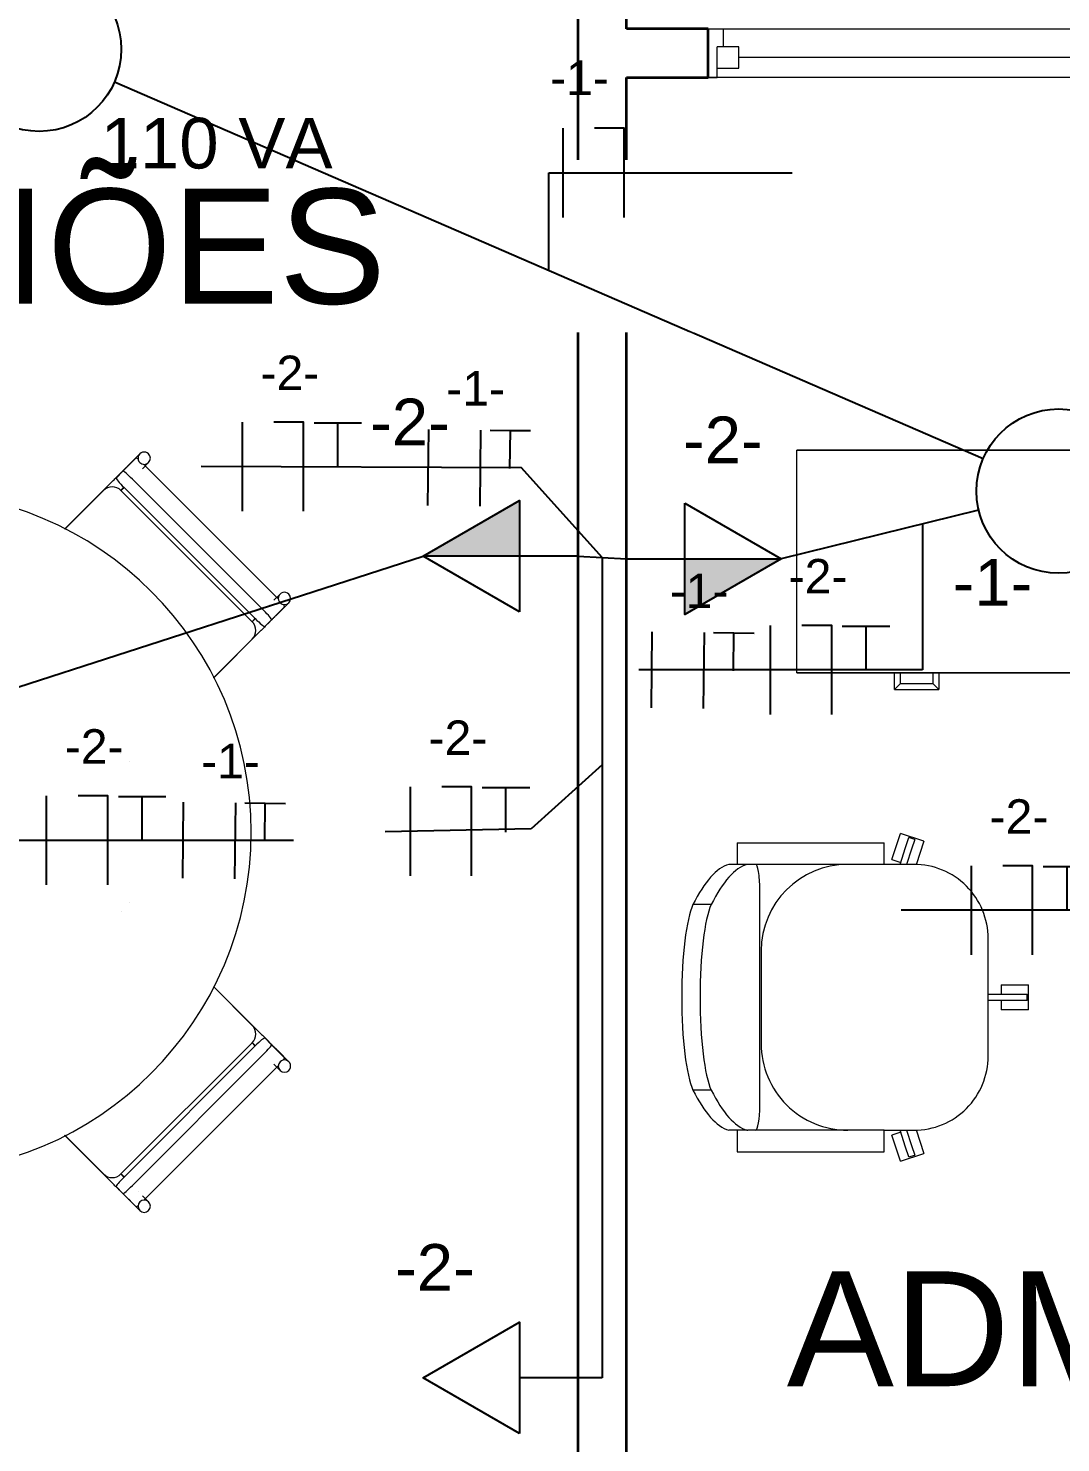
# Model space of a CAD drawing. Header units: metres. Extents: x -182 to 99, y 70 to 117.
# Drawn here: x -88.001 to -85.881, y 84.18 to 87.087 of the extents above; entities that cross this region are included whole.
import ezdxf

# ---------------------------------------------------------------- set-up
doc = ezdxf.new("R2010")
doc.units = ezdxf.units.M
doc.header["$LTSCALE"] = 0.01
for name, color, linetype, lineweight in [('A-ANNO-TEXT', 2, 'Continuous', 9), ('A-GLAZ', 6, 'Continuous', 9), ('A-GLAZ-FRAM', 6, 'Continuous', 13), ('A-GLAZ-GLAS', 6, 'Continuous', 13), ('A-WALL', 2, 'Continuous', 9), ('G-IMPT', 1, 'Continuous', 9), ('I-FURN', 6, 'Continuous', 9), ('I-FURN-PNLS', 2, 'Continuous', 9)]:
    doc.layers.add(name, color=color, linetype=linetype, lineweight=lineweight)
for name, color, linetype in [('FIAÇÃO', 10, 'Continuous'), ('Força', 7, 'Continuous'), ('Iluminação', 7, 'Continuous')]:
    doc.layers.add(name, color=color, linetype=linetype)
doc.styles.add('Arial', font='arial.ttf', dxfattribs={"height": 0.295059880239521})
doc.styles.add('Arial_1', font='arial.ttf', dxfattribs={"height": 0.3688248502994011})

# ---------------------------------------------------------------- blocks, each defined once
blk = doc.blocks.new('Table de réunion - 02 - 8 personnes-136515-Planta Baja')
at = {"layer": 'I-FURN-PNLS'}
for p, q in [((1.323480427631215, 0.7688091357475663), (1.29664217702527, 0.7419708851416246)), ((1.3082120225176, 0.7538445746160085), (1.312208612476035, 0.757841164574451)), ((1.331335837089155, 0.7774186967277542), (1.309985163726722, 0.7560680233653213)), ((1.336644677188242, 0.7468065123425656), (1.349296349331294, 0.7594581844856173)), ((1.296642177025278, 0.7419708851416349), (1.28255392096395, 0.7278826290803071)), ((1.343006301657953, 0.7524139852900338), (1.612413985290028, 0.4830063016579588)), ((1.274064139242446, 0.7201469988810474), (1.176604005128928, 0.6226868647675277)), ((1.256757614923772, 0.7020863230401289), (1.177109080863085, 0.6224377889794427)), ((1.562086323040122, 0.4326786394080536), (1.292678639408048, 0.7020863230401285)), ((1.298949071421497, 0.7083567550535768), (1.568356755053571, 0.4389490714215019)), ((1.585575734684083, 0.4561680510520138), (1.316168051052009, 0.7255757346840886)), ((1.619278120341943, 0.4894764134749701), (1.606626448198892, 0.4768247413319142)), ((1.615887959221647, 0.450165227870396), (1.637238632584082, 0.4715159012328288)), ((1.587882629080301, 0.4225539209639556), (1.601970885141629, 0.4366421770252834)), ((1.601970885141621, 0.4366421770252695), (1.628809135747566, 0.4634804276312156)), ((1.617464739732515, 0.4520870548583356), (1.6139661322337, 0.4485884473595296)), ((1.48256792416429, 0.3168451928130369), (1.579966934737371, 0.4142442033861176)), ((1.482437788979436, 0.3171090808630907), (1.562086323040122, 0.396757614923777)), ((1.562086323040121, -0.3967576149237688), (1.482437788979439, -0.3171090808630865)), ((1.580146998881041, -0.4140641392424651), (1.482686864767513, -0.3166040051289367)), ((1.292678639408045, -0.7020863230401194), (1.56208632304012, -0.4326786394080455)), ((1.601970885141627, -0.4366421770252755), (1.587882629080299, -0.4225539209639476)), ((1.568356755053569, -0.4389490714214939), (1.298949071421493, -0.7083567550535677)), ((1.316168051052005, -0.7255757346840797), (1.58557573468408, -0.4561680510520058)), ((1.628809135747564, -0.4634804276312329), (1.601970885141619, -0.4366421770252912)), ((1.613844574616, -0.4482120225175973), (1.617841164574455, -0.4522086124760517)), ((1.637418696727751, -0.4713358370891762), (1.616068023365317, -0.4499851637267391)), ((1.612413985290025, -0.4830063016579509), (1.34300630165795, -0.7524139852900249)), ((1.606806512342561, -0.4766446771882615), (1.619458184485613, -0.4892963493313132)), ((1.176845192813029, -0.6225679241643056), (1.274244203386113, -0.7199669347373862)), ((1.177109080863087, -0.6224377889794367), (1.256757614923768, -0.702086323040119)), ((1.282553920963947, -0.7278826290802979), (1.296642177025275, -0.7419708851416259)), ((1.296642177025267, -0.7419708851416421), (1.323480427631211, -0.7688091357475836)), ((1.312087054858327, -0.757464739732512), (1.30858844735953, -0.7539661322337112)), ((1.349476413474963, -0.7592781203419604), (1.336824741331911, -0.7466264481989131)), ((1.31016522787039, -0.7558879592216645), (1.331515901232824, -0.7772386325841018))]:
    blk.add_line(p, q, dxfattribs=at)
at = {"layer": 'I-FURN-PNLS', "flags": 128}
for points in [[(1.274064139242446, 0.7201469988810474), (1.275500597094873, 0.7215834567334762), (1.276934756921166, 0.7230176165597659), (1.278364324371537, 0.7244471840101375), (1.279787012443026, 0.7258698720816282), (1.28120054513821, 0.7272834047768083), (1.282602661106311, 0.7286855207449145), (1.283991117260885, 0.7300739768994876), (1.285363692368271, 0.7314465520068727), (1.286718190601099, 0.7328010502396997), (1.28805244505114, 0.7341353046897391), (1.289364321195901, 0.7354471808345016), (1.2906517203134, 0.7367345799519996), (1.291912582839681, 0.7379954424782798), (1.293144891663672, 0.7392277513022723), (1.294346675354131, 0.7404295349927299), (1.295516011313521, 0.7415988709521226), (1.296651028853755, 0.7427338884923559), (1.297749912188889, 0.7438327718274879), (1.298810903340005, 0.7448937629786055), (1.299832304947592, 0.7459151645861919), (1.300812482986966, 0.7468953426255664), (1.301749869382359, 0.7478327290209609), (1.302642964515502, 0.7487258241541034), (1.303490339624698, 0.7495731992632954), (1.304290639090538, 0.7503734987291386), (1.305042582604597, 0.7511254422431959), (1.305744967217658, 0.7518278268562567), (1.306396669264175, 0.7524795289027734), (1.306996646159896, 0.7530795057984949), (1.307543938069777, 0.7536267977083763), (1.30803766944351, 0.7541205290821102), (1.30847705041622, 0.7545599100548204), (1.308861378072082, 0.7549442377106845), (1.309190037568831, 0.7552728972074317), (1.309462503121384, 0.7555453627599844), (1.30967833884298, 0.7557611984815813), (1.309837199442504, 0.7559200590811055), (1.309938830776888, 0.7560216904154893), (1.309983070257675, 0.7560659298962743), (1.309985163726723, 0.7560680233653213)], [(1.298130045386225, 0.7082918805405495), (1.296709604719496, 0.7068714398738192), (1.295281669126995, 0.7054435042813196), (1.293848523001059, 0.7040103581553856), (1.292412459069769, 0.7025742942240947)], [(1.29267863940804, 0.7020863230401155), (1.293777532538523, 0.703142116688277), (1.294917767156739, 0.7041531218094982), (1.296097519130536, 0.7051177210112578), (1.297314901108423, 0.7060343711406069), (1.298567965538928, 0.7069016057528775)], [(1.597881114029675, 0.4680794071626965), (1.597925353510463, 0.4681236466434858), (1.597927446979509, 0.4681257401125329)], [(1.567127028852102, 0.4389120344568661), (1.566273373012341, 0.4376496802882752), (1.565369919303491, 0.4364224729970308), (1.564418113058757, 0.4352323758530096), (1.563419476965093, 0.4340812927577725), (1.562375608627217, 0.4329710651987144), (1.562086323040112, 0.432678639408043)], [(1.562086323040114, 0.4322846161731383), (1.56344288034766, 0.4336411734806834), (1.564877040173954, 0.4350753333069774), (1.566306607624325, 0.4365049007573448), (1.567729295695814, 0.4379275888288353)], [(1.615887959221648, 0.450165227870396), (1.615859226233431, 0.4501364948821768), (1.615773073235436, 0.4500503418841805), (1.615629638054079, 0.4499069067028258), (1.615429150155053, 0.4497064188037994), (1.615171930276227, 0.4494491989249729), (1.614858389914539, 0.4491356585632883), (1.61448903066768, 0.4487662993164263), (1.614064443431653, 0.4483417120803987), (1.613585307455463, 0.4478625761042083), (1.613052389254461, 0.4473296579032056), (1.612466541384085, 0.4467438100328323), (1.611828701075955, 0.4461059697247028), (1.611139888738497, 0.4454171573872447), (1.610401206324513, 0.444678474973259), (1.609613835568286, 0.4438911042170342), (1.608779036095067, 0.4430563047438166), (1.607898143405928, 0.4421754120546761), (1.60697256674126, 0.4412498353900058), (1.606003786826281, 0.4402810554750268), (1.604993353502191, 0.4392706221509385), (1.603942883246762, 0.4382201518955083), (1.602854056588313, 0.4371313252370632), (1.60172861541723, 0.4360058840659779), (1.600568360199303, 0.4348456288480461), (1.599375147095371, 0.4336524157441146), (1.598150884991867, 0.4324281536406147), (1.59689753244699, 0.4311748010957339), (1.595617094557447, 0.4298943632061921), (1.594311619750713, 0.4285888883994597), (1.592983196507995, 0.4272604651567418), (1.591633950023098, 0.4259112186718482), (1.590266038802575, 0.4245433074513238), (1.588881651212572, 0.4231589198613199), (1.587483001977914, 0.4217602706266586), (1.586072328639013, 0.4203495972877568), (1.584651887972284, 0.4189291566210308), (1.583223952379784, 0.4175012210285311), (1.581790806253847, 0.4160680749025928), (1.580354742322555, 0.4146320109713019), (1.579966934737371, 0.4142442033861176)], [(1.292645071812992, 0.1628433649460186), (1.292600832332204, 0.1627991254652292), (1.292598738863157, 0.1627970319961821)], [(1.31060558405513, 0.1448828527038772), (1.310561344574341, 0.1448386132230879), (1.310559251105295, 0.1448365197540451)], [(1.3107856481988, -0.1447027885602203), (1.310741408718012, -0.1446585490794353), (1.310739315248966, -0.1446564556103839)], [(1.292825135956661, -0.1626633008023573), (1.292780896475874, -0.1626190613215723), (1.292778803006828, -0.1626169678525252)], [(1.562086323040111, -0.4326786394080603), (1.56314211668827, -0.4337775325385441), (1.564153121809492, -0.4349177671567576), (1.565117721011253, -0.4360975191305556), (1.5660343711406, -0.4373149011084422), (1.566901605752869, -0.4385679655389461)], [(1.568291880540544, -0.4381300453862456), (1.566871439873815, -0.4367096047195152), (1.565443504281314, -0.4352816691270156), (1.564010358155378, -0.4338485230010773), (1.562574294224087, -0.4324124590697864)], [(1.580146998881041, -0.4140641392424651), (1.58158345673347, -0.4155005970948894), (1.58301761655976, -0.4169347569211836), (1.584447184010133, -0.4183643243715596), (1.585869872081621, -0.4197870124430458), (1.587283404776805, -0.4212005451382303), (1.588685520744907, -0.4226026611063322), (1.590073976899481, -0.4239911172609054), (1.591446552006867, -0.4253636923682948), (1.592801050239695, -0.4267181906011217), (1.594135304689736, -0.428052445051161), (1.595447180834496, -0.4293643211959193), (1.596734579951995, -0.4306517203134172), (1.597995442478277, -0.4319125828397018), (1.599227751302267, -0.4331448916636899), (1.600429534992725, -0.434346675354152), (1.601598870952117, -0.4355160113135402), (1.60273388849235, -0.4366510288537736), (1.603832771827485, -0.4377499121889099), (1.6048937629786, -0.4388109033400277), (1.605915164586187, -0.4398323049476096), (1.606895342625562, -0.4408124829869841), (1.607832729020953, -0.4417498693823787), (1.608725824154097, -0.4426429645155209), (1.609573199263293, -0.4434903396247174), (1.610373498729133, -0.4442906390905562), (1.611125442243191, -0.4450425826046179), (1.611827826856253, -0.4457449672176787), (1.61247952890277, -0.4463966692641954), (1.613079505798492, -0.4469966461599169), (1.613626797708372, -0.4475439380697983), (1.614120529082104, -0.4480376694435279), (1.614559910054815, -0.4484770504162381), (1.614944237710677, -0.4488613780720978), (1.615272897207427, -0.4491900375688493), (1.615545362759979, -0.4494625031214064), (1.615761198481575, -0.449678338842999), (1.615920059081099, -0.4498371994425233), (1.616021690415483, -0.4499388307769071), (1.61606592989627, -0.4499830702576963), (1.616068023365317, -0.4499851637267391)], [(1.310165227870389, -0.7558879592216645), (1.310136494882174, -0.7558592262334497), (1.310050341884178, -0.7557730732354533), (1.309906906702821, -0.7556296380540987), (1.309706418803795, -0.7554291501550723), (1.30944919892497, -0.7551719302762459), (1.309135658563281, -0.7548583899145567), (1.308766299316421, -0.7544890306676992), (1.308341712080395, -0.7540644434316716), (1.307862576104205, -0.7535853074554812), (1.307329657903202, -0.7530523892544784), (1.306743810032827, -0.7524665413841009), (1.306105969724696, -0.7518287010759757), (1.305417157387239, -0.7511398887385133), (1.304678474973255, -0.7504012063245319), (1.30389110421703, -0.7496138355683029), (1.303056304743809, -0.7487790360950851), (1.30217541205467, -0.7478981434059491), (1.301249835390003, -0.7469725667412787), (1.300281055475023, -0.7460037868262953), (1.299270622150933, -0.7449933535022071), (1.298220151895503, -0.7439428832467812), (1.297131325237055, -0.7428540565883317), (1.296005884065971, -0.7417286154172464), (1.294845628848045, -0.7405683601993192), (1.293652415744114, -0.7393751470953918), (1.292428153640608, -0.7381508849918875), (1.291174801095732, -0.7368975324470111), (1.289894363206189, -0.735617094557465), (1.288588888399456, -0.7343116197507326), (1.287260465156738, -0.7329831965080147), (1.285911218671841, -0.7316339500231167), (1.284543307451318, -0.7302660388025924), (1.283158919861314, -0.7288816512125929), (1.281760270626657, -0.7274830019779359), (1.280349597287756, -0.726072328639034), (1.278929156621027, -0.7246518879723036), (1.277501221028526, -0.7232239523797998), (1.27606807490259, -0.7217908062538658), (1.274632010971299, -0.7203547423225749), (1.274244203386113, -0.7199669347373862)], [(1.292284616173133, -0.7020863230401329), (1.29364117348068, -0.7034428803476779), (1.295075333306971, -0.7048770401739719), (1.296504900757344, -0.7063066076243436), (1.297927588828833, -0.70772929569583)], [(1.298912034456861, -0.7071270288521191), (1.29764968028827, -0.7062733730123594), (1.296422472997028, -0.7053699193035062), (1.295232375853008, -0.7044181130587757), (1.294081292757768, -0.7034194769651141), (1.29297106519871, -0.7023756086272357), (1.292678639408035, -0.7020863230401329)], [(1.328079407162694, -0.7378811140296911), (1.328123646643482, -0.7379253535104804), (1.328125740112528, -0.7379274469795276)]]:
    blk.add_lwpolyline(points, dxfattribs=at)
at = {"layer": 'I-FURN-PNLS'}
for centre, radius, start, end in [((0.8599999999999944, 5.5e-15), 0.6999999999999994, 269.9999999999997, 89.99999999999878), ((1.27471812716591, 0.6841258107979901), 0.0254000000000001, 44.99999999999893, 134.9999999999989), ((1.544125810797984, 0.4147181271659154), 0.0254000000000001, 314.9999999999993, 44.99999999999903), ((1.544125810797982, -0.414718127165907), 0.0254000000000001, 314.9999999999986, 44.99999999999893), ((1.274718127165907, -0.6841258107979808), 0.0253999999999999, 224.9999999999989, 314.9999999999987)]:
    blk.add_arc(centre, radius, start, end, dxfattribs=at)
for centre, major_axis, ratio, start_param, end_param in [((1.341440939873362, 0.7508486235054419), (-0.0179605122421385, 0.0179605122421384), 0.0871557427476587, 5.759586531581247, 6.283185307179575), ((1.340316093210233, 0.7684384406066977), (-0.0089802561210618, 0.008980256121076401), 0.9961946980917525, 4.712388980385495, 7.853981633975307), ((1.340316093210233, 0.7684384406066977), (-0.008980256121047398, 0.008980256121090999), 0.9961946980917276, 1.570796326797329, 4.712388980387097), ((1.341440939873362, 0.7508486235054419), (-0.0179605122421382, 0.0179605122421384), 0.0871557427476609, 4.712388980384685, 4.9285557205665), ((1.300514433206089, 0.7099221168381689), (-0.0179605122421385, 0.0179605122421383), 0.0871557427476618, 0, 1.570796326794882), ((1.314602689267416, 0.7240103728994967), (-0.0179605122421383, 0.0179605122421384), 0.0871557427476624, 4.712388980384682, 6.283185307179577), ((1.610848623505436, 0.4814409398733669), (-0.0179605122421385, 0.0179605122421383), 0.0871557427476635, 4.506720979201504, 4.712388980384682), ((1.628258376463021, 0.4804961573539102), (-0.0089802561210545, 0.0089802561210837), 0.9961946980917522, 4.712388980386307, 7.853981633976102), ((1.628258376463021, 0.4804961573539102), (-0.0089802561210581, 0.008980256121079997), 0.9961946980917554, 1.570796326796107, 4.712388980385893), ((1.610848623505436, 0.4814409398733669), (-0.0179605122421385, 0.0179605122421384), 0.0871557427476594, 3.141592653589806, 3.665191429188089), ((1.569922116838163, 0.4405144332060939), (-0.0179605122421383, 0.0179605122421383), 0.0871557427476639, 1.570796326794884, 3.141592653589775), ((1.58401037289949, 0.4546026892674217), (-0.0179605122421385, 0.0179605122421383), 0.0871557427476619, 3.141592653589785, 4.712388980384677), ((1.569922116838161, -0.4405144332060859), (0.0179605122421384, 0.0179605122421383), 0.0871557427476559, 0, 1.570796326794881), ((1.584010372899489, -0.4546026892674139), (0.0179605122421385, 0.0179605122421382), 0.08715574274766208, 4.712388980384687, 6.283185307179589), ((1.610848623505433, -0.481440939873359), (0.0179605122421385, 0.0179605122421383), 0.0871557427476636, 5.759586531581313, 6.283185307179588), ((1.610848623505433, -0.481440939873359), (0.0179605122421384, 0.0179605122421382), 0.0871557427476581, 4.712388980384689, 4.928555720566411), ((1.628438440606689, -0.4803160932102305), (0.0089802561210471, 0.008980256121091), 0.996194698091734, 1.570796326792452, 4.712388980382241), ((1.628438440606689, -0.4803160932102305), (0.0089802561210729, 0.0089802561210655), 0.9961946980917432, 4.712388980385087, 7.853981633974882), ((1.300514433206086, -0.7099221168381596), (0.0179605122421382, 0.0179605122421383), 0.0871557427476534, 1.570796326794884, 3.141592653589782), ((1.314602689267413, -0.7240103728994876), (0.0179605122421385, 0.0179605122421383), 0.087155742747659, 3.141592653589787, 4.712388980384674), ((1.340496157353901, -0.7682583764630179), (0.0089802561210618, 0.0089802561210765), 0.99619469809174, 4.712388980383874, 7.853981633973667), ((1.341440939873358, -0.7508486235054327), (0.0179605122421385, 0.0179605122421382), 0.08715574274766208, 4.506720979201521, 4.712388980384687), ((1.341440939873358, -0.7508486235054327), (0.0179605122421385, 0.0179605122421383), 0.0871557427476619, 3.141592653589793, 3.665191429188096), ((1.340496157353901, -0.7682583764630179), (0.0089802561210618, 0.008980256121076401), 0.9961946980917527, 1.570796326794086, 4.712388980383867)]:
    blk.add_ellipse(centre, major_axis=major_axis, ratio=ratio, start_param=start_param, end_param=end_param, dxfattribs=at)
for points in [[(1.308559865875944, 0.7543687428563504), (1.308612233527251, 0.7544436309919121), (1.308931924076027, 0.7548897844100954), (1.309876494573682, 0.7560319520849162), (1.31092000893788, 0.7569582554075537), (1.311676528612548, 0.7574878480901331)], [(1.617310800697604, 0.4518610497860647), (1.617258413952279, 0.4517861760857518), (1.616938605941769, 0.4513401137462094), (1.615993661929637, 0.4501982718430273), (1.614949763891525, 0.4492722995328318), (1.614193090352327, 0.4487429096628944)], [(1.614368742856342, -0.4485598658759415), (1.614443630991904, -0.4486122335272481), (1.614889784410086, -0.4489319240760241), (1.616031952084907, -0.4498764945736906), (1.616958255407545, -0.4509200089378767), (1.617487848090125, -0.4516765286125461)], [(1.311861049786056, -0.7573108006976013), (1.311786176085743, -0.7572584139522756), (1.311340113746201, -0.7569386059417658), (1.310198271843023, -0.7559936619296549), (1.309272299532823, -0.7549497638915227), (1.308742909662885, -0.7541930903523241)]]:
    blk.add_open_spline(points, degree=3, knots=[-0.5555555555555556, -0.5555555555555556, -0.5555555555555556, -0.5555555555555556, -0.548611111111111, -0.513888888888889, -0.4444444444444445, -0.4444444444444445, -0.4444444444444445, -0.4444444444444445], dxfattribs=at)
blk = doc.blocks.new('Siège - 01 - Siège - 01-155941-Planta Baja')
at = {"layer": 'I-FURN'}
for p, q in [((0.1663908196721451, 0.3646461743548693), (0.1155908196721479, 0.3646461743548682)), ((0.11559081967213, 0.3082456289238302), (0.11559081967213, 0.364646174354877)), ((0.1473408196721494, 0.3618459016393444), (0.1346408196721479, 0.3618459016393444)), ((0.13464081967213, 0.3408565653520938), (0.13464081967213, 0.3618459016393538)), ((0.14734081967213, 0.3618459016393538), (0.14734081967213, 0.340856565352094)), ((0.16639081967213, 0.364646174354877), (0.16639081967213, 0.3082456289238302)), ((0.13464081967213, 0.2818961016398469), (0.13464081967213, 0.340856565352094)), ((0.14734081967213, 0.340856565352094), (0.14734081967213, 0.2818961016398458)), ((0.1155908196721479, 0.3082456289238214), (0.1346408196721479, 0.3082456289238214)), ((0.1473408196721494, 0.3082456289238214), (0.1663908196721451, 0.3082456289238225)), ((0.2616408196721291, 0.2818961016398468), (0.0203408196721286, 0.2818961016398468)), ((-0.179940645721839, 0.1499299963823925), (-0.1956387090360912, 0.1016163253545976)), ((-0.1799406457218575, 0.1499299963824008), (-0.1309665804880706, 0.1340173579833481)), ((0.4129482198323253, 0.1340173579833444), (0.4619222850661189, 0.1499299963823989)), ((0.4776203483803842, 0.1016163253545954), (0.4619222850661407, 0.1499299963823903)), ((-0.1831642018511791, 0.1309470378889877), (-0.1870887176797465, 0.1188686201320392)), ((-0.1671266726310513, 0.1123825585186343), (-0.1870887176797604, 0.1188686201320485)), ((-0.1831642018511985, 0.130947037888997), (-0.1632021568024896, 0.1244609762755829)), ((-0.1632021568024896, 0.1244609762755829), (-0.1320591803278726, 0.1143420098196617)), ((-0.1320591803278717, 0.1294961016398466), (-0.1320591803278717, 0.0683541044377602)), ((0.4140408196721282, 0.0683541044377606), (0.4140408196721282, 0.1294961016398468)), ((0.4140408196721293, 0.1143420098196587), (0.4451837961467506, 0.124460976275581)), ((0.4451837961467504, 0.1244609762755809), (0.4651458411954595, 0.130947037888995)), ((0.4690703570240213, 0.1188686201320465), (0.4491083119753123, 0.1123825585186325)), ((0.4690703570240395, 0.1188686201320371), (0.4651458411954765, 0.1309470378889866)), ((-0.141998602781307, 0.0841875983243972), (-0.1956387090361049, 0.101616325354607)), ((-0.1320591803278708, 0.1009884395718351), (-0.1671266726310514, 0.1123825585186344)), ((-0.1419986027812927, 0.0841875983243877), (-0.1361118290384482, 0.1023052249598098)), ((0.4491083119753123, 0.1123825585186325), (0.4140408196721279, 0.1009884395718323)), ((0.4180934683827456, 0.1023052249598087), (0.4239802421255857, 0.0841875983243866)), ((0.4776203483803659, 0.1016163253546049), (0.4239802421255679, 0.0841875983243955)), ((-0.1320591803278564, 0.0683541044377511), (-0.1765091803278549, 0.0683541044377511)), ((-0.176509180327871, 0.0189459016393522), (-0.1765091803278712, 0.0683541044377602)), ((-0.1320591803278718, 0.0683541044377604), (-0.1320591803278715, 0.0189459016393527)), ((0.4584908196721479, 0.0683541044377511), (0.4140408196721451, 0.0683541044377511)), ((0.4140408196721288, 0.0683541044377603), (0.4140408196721285, 0.0189459016393527)), ((0.4584908196721294, 0.0189459016393522), (0.4584908196721296, 0.0683541044377601)), ((-0.17650918032787, -0.1842540983606479), (-0.176509180327871, 0.0189459016393521)), ((-0.1320591803278715, 0.0189459016393524), (-0.1320591803278705, -0.1842540983606477)), ((0.4140408196721285, 0.0189459016393524), (0.4140408196721276, -0.1842540983606476)), ((0.4584908196721285, -0.1842540983606479), (0.4584908196721294, 0.0189459016393522)), ((-0.1765091803278698, -0.233662301159056), (-0.17650918032787, -0.1842540983606482)), ((-0.1320591803278705, -0.1842540983606477), (-0.1320591803278704, -0.2122218807169547)), ((0.3632408196721282, -0.1870487210056795), (-0.0812591803278718, -0.1870487210056796)), ((0.0457408196721283, -0.1842540983606467), (0.2362408196721281, -0.1842540983606473)), ((0.4140408196721276, -0.1842540983606476), (0.4140408196721274, -0.2122218807169549)), ((0.4584908196721282, -0.2336623011590559), (0.4584908196721285, -0.1842540983606482)), ((-0.1320591803278713, -0.2116933205022409), (-0.1320591803278713, -0.2135127032821271)), ((-0.1320591803278713, -0.2135127032821271), (-0.1320591803278713, -0.2510338786718922)), ((0.4140408196721288, -0.213512703282079), (0.4140408196721288, -0.2116933205022408)), ((0.4140408196721294, -0.2135127032820773), (0.4140408196721294, -0.2510338786718425)), ((-0.1765091803278506, -0.2336623011590658), (-0.1320591803278521, -0.2336623011590658)), ((0.4140408196721494, -0.2336623011590647), (0.4584908196721479, -0.2336623011590658)), ((-0.0495091803259623, -0.2868867790530414), (-0.0495091803259623, -0.3244079544428065)), ((0.3314908196738402, -0.2868867790512471), (0.3314908196738402, -0.3244079544410123))]:
    blk.add_line(p, q, dxfattribs=at)
for centre, radius, start, end in [((0.0203408196721286, 0.1294961016398465), 0.1524000000000001, 89.99999999999994, 180), ((0.2616408196721282, 0.1294961016398468), 0.1524000000000001, 359.9999999999989, 89.99999999999932), ((0.0457408196721283, -0.0064540983606466), 0.1778000000000002, 179.9999999999999, 269.9999999999993), ((0.2362408196721281, -0.0064540983606472), 0.1777999999999999, 269.9999999999989, 359.9999999999991)]:
    blk.add_arc(centre, radius, start, end, dxfattribs=at)
for centre, major_axis, ratio, start_param, end_param in [((-0.0812591803278718, -0.1958700484311596), (-0.0508, 0), 0.1736481776669292, 4.712388980384683, 6.283185307179592), ((0.3632408196721284, -0.1958700484311596), (0.0508, 0), 0.1736481776669291, 9.4e-15, 1.570796326794903), ((1.389943005070257, -0.1999666454058423), (1.524, 0), 0.1736481776669285, 3.192801802783232, 3.476251451568034), ((-1.10796136572602, -0.1999666454058657), (1.524, 0), 0.1736481776669283, 5.94852650920855, 6.231976157986406), ((1.389943005070257, -0.2374878207956074), (1.524, 0), 0.1736481776669283, 3.192801802783237, 3.476251451568041), ((-1.10796136572602, -0.2374878207956308), (1.524, 0), 0.1736481776669285, 5.948526509208559, 6.231976157986412), ((0.1409908196720213, -0.2746080109339875), (0.2031999999999999, 0), 0.1736481776669288, 3.497013855308168, 5.927764105515072), ((0.1409908196720213, -0.3121291863237526), (0.2031999999999999, 0), 0.1736481776669287, 3.497013855308175, 5.927764105515079)]:
    blk.add_ellipse(centre, major_axis=major_axis, ratio=ratio, start_param=start_param, end_param=end_param, dxfattribs=at)
blk = doc.blocks.new('M_Fijo - 0915 x 1220 mm 2-514564-Planta Baja')
at = {"layer": 'A-GLAZ-FRAM'}
for p, q in [((-0.4575000000000081, 0.0630000000000113), (-0.4385000000000095, 0.0630000000000113)), ((-0.4385000000000095, 0.0630000000000113), (-0.4385000000000095, -1.61e-14)), ((0.4384999999999905, 0.0630000000000113), (0.4384999999999905, -1.61e-14)), ((0.4563782114087728, 0.0630000000000113), (0.4384999999999905, 0.0630000000000113)), ((-0.4385000000000095, 0.0440000000000113), (-0.3945000000000092, 0.0440000000000113)), ((-0.3945000000000092, 0.0440000000000113), (-0.3945000000000092, -1.61e-14)), ((0.3944999999999879, 0.0440000000000113), (0.3944999999999879, -1.61e-14)), ((0.4384999999999905, 0.0440000000000113), (0.3944999999999879, 0.0440000000000113)), ((-0.4385000000000095, -1.61e-14), (-0.3945000000000092, -1.61e-14)), ((-0.4255000000000078, -1.61e-14), (-0.4255000000000078, -0.0369999999999568)), ((0.3944999999999879, -1.61e-14), (0.4384999999999905, -1.61e-14)), ((0.4254999999999924, -1.61e-14), (0.4254999999999924, -0.0369999999999887)), ((-0.457500000000008, -0.0369999999999568), (-0.4255000000000078, -0.0369999999999568)), ((0.4574999999999925, -0.0369999999999887), (0.4254999999999924, -0.0369999999999887))]:
    blk.add_line(p, q, dxfattribs=at)
at = {"layer": 'A-GLAZ-GLAS'}
blk.add_line((-0.3945000000000092, 0.022000000000011), (0.3944999999999879, 0.022000000000011), dxfattribs=at)
blk = doc.blocks.new('Desk07 - 12ZDSK07_dwg-153672-Planta Baja')
at = {"layer": 'G-IMPT'}
for p, q in [((5.4e-15, 1.524000000000017), (0.7620000000000066, 1.524000000000013)), ((5.4e-15, 1.524000000000017), (5.4e-15, 1.3e-14)), ((5.4e-15, 1.524000000000017), (5.4e-15, 1.3e-14)), ((5.4e-15, 1.524000000000017), (0.7620000000000066, 1.524000000000013)), ((0.7620000000000066, 1.524000000000013), (0.7620000000000055, 8.7e-15)), ((0.7620000000000055, 8.7e-15), (0.7620000000000066, 1.524000000000013)), ((0.7620000000000066, 1.323563542556775), (0.7961680452346868, 1.323563542556775)), ((0.7847685956955023, 1.312194469070447), (0.7620000000000066, 1.312194469070447)), ((0.7847685956955023, 1.312194469070447), (0.7961680452346868, 1.323563542556775)), ((0.7847685956955023, 1.243888754653943), (0.7847685956955023, 1.312194469070447)), ((0.7961680452346868, 1.232489305114759), (0.7961680452346868, 1.323563542556775)), ((0.7620000000000066, 1.243888754653943), (0.7847685956955023, 1.243888754653943)), ((0.7961680452346868, 1.232489305114759), (0.7620000000000066, 1.232489305114759)), ((0.7961680452346868, 1.232489305114759), (0.7847685956955023, 1.243888754653943)), ((1.486509555816657, 0.4572000000000131), (1.486509555816657, 0.4913680815696847)), ((1.577583793258673, 0.4913680815696847), (1.486509555816657, 0.4913680815696847)), ((1.497878629302985, 0.4799685593605173), (1.486509555816657, 0.4913680815696847)), ((1.497878629302985, 0.4799685593605173), (1.497878629302985, 0.4572000000000131)), ((1.497878629302985, 0.4799685593605173), (1.56618434371949, 0.4799685593605173)), ((1.577583793258673, 0.4913680815696847), (1.56618434371949, 0.4799685593605173)), ((1.56618434371949, 0.4572000000000131), (1.56618434371949, 0.4799685593605173)), ((1.577583793258673, 0.4913680815696847), (1.577583793258673, 0.4572000000000131)), ((0.7620000000000055, 0.4572000000000131), (1.777989874649055, 0.4572000000000131)), ((1.777989874649055, 0.4572000000000131), (0.7620000000000055, 0.4572000000000131)), ((1.777989874649055, 0.4572000000000131), (1.777989874649055, 1.3e-14)), ((1.777989874649055, 0.4572000000000131), (1.777989874649055, 1.3e-14)), ((0.7620000000000055, 8.7e-15), (5.4e-15, 1.3e-14)), ((0.7620000000000055, 8.7e-15), (5.4e-15, 1.3e-14)), ((0.7620000000000055, 8.7e-15), (1.777989874649055, 1.3e-14)), ((1.777989874649055, 1.3e-14), (0.7620000000000055, 8.7e-15))]:
    blk.add_line(p, q, dxfattribs=at)
blk = doc.blocks.new('Desk07 - Desk07-154060-Planta Baja')
blk.add_blockref('Desk07 - 12ZDSK07_dwg-153672-Planta Baja', (0, 0))
blk = doc.blocks.new('F-N')
at = {"layer": 'FIAÇÃO'}
blk.add_line((2561.974106485481, 1254.619835322897), (2561.974106485481, 1275.442477162884), dxfattribs=at)
at = {"layer": 'FIAÇÃO', "color": 5}
blk.add_lwpolyline([(2576.262480491295, 1254.619835322897), (2576.262480491295, 1275.442477162884), (2569.321599878122, 1275.442477162884)], dxfattribs=at)
blk = doc.blocks.new('F-N-T')
at = {"layer": 'FIAÇÃO', "color": 1}
blk.add_line((2561.974106485481, 1284.078848262143), (2561.974106485481, 1304.90149010213), dxfattribs=at)
at = {"layer": 'FIAÇÃO', "color": 3}
blk.add_line((2584.306836046903, 1294.334867884916), (2584.306836046903, 1304.746188804909), dxfattribs=at)
at = {"layer": 'FIAÇÃO', "color": 5}
blk.add_lwpolyline([(2576.262480491295, 1284.078848262143), (2576.262480491295, 1304.90149010213), (2569.321599878122, 1304.90149010213)], dxfattribs=at)
at = {"layer": 'FIAÇÃO', "color": 3}
blk.add_lwpolyline([(2578.754131556404, 1304.746188804909), (2584.306836046903, 1304.746188804909), (2589.859540537668, 1304.746188804909)], dxfattribs=at)
blk = doc.blocks.new('F-F')
at = {"layer": 'FIAÇÃO'}
for p, q in [((2561.974106485481, 1222.260915266708), (2561.974106485481, 1243.083557106695)), ((2576.262480491295, 1222.260915266709), (2576.262480491295, 1243.083557106696))]:
    blk.add_line(p, q, dxfattribs=at)
at = {"layer": 'FIAÇÃO', "color": 3}
blk.add_line((2584.306836046903, 1232.672236186703), (2584.306836046903, 1243.083557106696), dxfattribs=at)
blk.add_lwpolyline([(2578.754131556404, 1243.083557106696), (2584.306836046903, 1243.083557106696), (2589.859540537668, 1243.083557106696)], dxfattribs=at)

msp = doc.modelspace()

# ---------------------------------------------------------------- hatches: boundary and pattern name
at = {"layer": 'Iluminação'}
for points in [[(-87.19045639997181, 86.00205899368154), (-86.99268901015925, 86.00205899368154), (-86.99268901015925, 86.11624004942486)], [(-86.45520357208545, 85.9965658203834), (-86.652970961898, 85.9965658203834), (-86.652970961898, 85.88238476464008)]]:
    msp.add_hatch(color=256, dxfattribs=at).paths.add_polyline_path(points)

# ---------------------------------------------------------------- linework, layer by layer
at = {"layer": 'A-WALL', "color": 7, "lineweight": 35}
for p, q in [((-86.87282998602862, 87.50560366840065), (-86.87282998602862, 84.09560366840869)), ((-86.77282998602863, 87.08560366840065), (-86.77282998602863, 87.50560366840065)), ((-86.60532998602864, 87.08560366840065), (-86.77282998602863, 87.08560366840065)), ((-86.60532998602864, 86.98560366840063), (-86.60532998602864, 87.08560366840065)), ((-86.77282998602863, 86.98560366840063), (-86.60532998602864, 86.98560366840063)), ((-86.77282998602863, 84.09560366840869), (-86.77282998602863, 86.98560366840063))]:
    msp.add_line(p, q, dxfattribs=at)
at = {"layer": 'A-WALL', "color": 7}
for p, q in [((-86.60532998602864, 87.08560366840065), (-85.69032998602862, 87.08560366840065)), ((-85.69032998602862, 86.98560366840063), (-86.60532998602864, 86.98560366840063))]:
    msp.add_line(p, q, dxfattribs=at)
at = {"layer": 'Força', "color": 0, "ltscale": 0.5}
for p, q in [((-86.9885926945957, 86.18328183906851), (-87.64664230827157, 86.1863247802612)), ((-86.82282998602864, 85.99931240703245), (-86.9885926945957, 86.18328183906851)), ((-86.04950168154066, 86.09651274500861), (-86.45520357208545, 85.9965658203854)), ((-86.16457420613438, 86.06816398645014), (-86.16457420613438, 85.76816398645015)), ((-88.783118643039, 85.48663953471936), (-87.19045639997182, 86.00205899367961)), ((-86.87282998602863, 86.00205899367957), (-86.77282998602863, 85.99656582038537)), ((-86.82282998602864, 85.99931240703245), (-86.82282998602864, 84.31379914610068)), ((-86.66457420613438, 85.76816398645015), (-86.74723337351111, 85.76816398645015)), ((-86.16457420613438, 85.76816398645015), (-86.66457420613438, 85.76816398645015)), ((-86.82282998602864, 85.5731674852509), (-86.96869505678, 85.44144250238128)), ((-86.96869505678, 85.44144250238128), (-87.26863274634762, 85.43532838945801)), ((-88.06706896512861, 85.41836847736478), (-87.56706896512861, 85.41836847736478)), ((-87.56706896512861, 85.41836847736478), (-87.45683491752123, 85.41836847736478)), ((-85.70845498602864, 85.27441687537724), (-86.20845498602864, 85.27441687537724)), ((-86.82282998602864, 84.31379914610068), (-86.87282998602863, 84.31379914610068))]:
    msp.add_line(p, q, dxfattribs=at)
at = {"layer": 'Iluminação'}
for p, q in [((-86.99268901015925, 86.00205899367957), (-87.19045639997181, 86.00205899367957)), ((-86.87282998602863, 86.00205899367957), (-86.99268901015925, 86.00205899367957)), ((-86.77282998602863, 85.99656582038537), (-86.652970961898, 85.99656582038537)), ((-86.652970961898, 85.99656582038537), (-86.45520357208545, 85.99656582038537)), ((-86.87282998602863, 84.31379914610068), (-86.99268901015925, 84.31379914610068))]:
    msp.add_line(p, q, dxfattribs=at)
for points in [[(-86.99268901015925, 85.88787793792648), (-87.19045639997181, 86.00205899367957), (-86.99268901015925, 86.11624004942277)], [(-86.652970961898, 86.11074687613846), (-86.45520357208545, 85.99656582038537), (-86.652970961898, 85.88238476464217)], [(-86.99268901015925, 84.19961809034758), (-87.19045639997181, 84.31379914610068), (-86.99268901015925, 84.42798020184388)]]:
    msp.add_lwpolyline(points, close=True, dxfattribs=at)
for centre in [(-87.97911929942461, 87.04352168678906), (-85.88532998602862, 86.13560366840264)]:
    msp.add_circle(centre, 0.168761505975434, dxfattribs=at)

# ---------------------------------------------------------------- block references
at = {"layer": 'A-GLAZ', "rotation": 180}
msp.add_blockref('M_Fijo - 0915 x 1220 mm 2-514564-Planta Baja', (-86.14782998602863, 87.04860366840067), dxfattribs=at)
at = {"layer": 'FIAÇÃO', "lineweight": 20, "xscale": 0.008784106945095342, "yscale": 0.008784106945095342, "zscale": 0.008784106945095342}
for p in [(-110.0663538422637, 74.81499190286058), (-108.9815613690443, 74.3972239009797), (-109.7211632235133, 74.06545083273635), (-110.4683308894027, 74.04742839189433), (-108.5688856555621, 73.90347678990679)]:
    msp.add_blockref('F-N-T', p, dxfattribs=at)
at = {"layer": 'FIAÇÃO', "lineweight": 20, "xscale": 0.007500000000000001, "yscale": 0.007500000000000001, "zscale": 0.007500000000000001, "rotation": 359.3672537193915}
for p in [(-106.4954175210186, 77.15188198719854), (-106.0364089111021, 76.73588047592939), (-106.9988818548147, 76.38608496684402)]:
    msp.add_blockref('F-F', p, dxfattribs=at)
at = {"layer": 'I-FURN'}
for name, p, rotation in [('Desk07 - Desk07-154060-Planta Baja', (-84.6448299860286, 86.21960366840868), 180), ('Siège - 01 - Siège - 01-155941-Planta Baja', (-86.3118741440895, 85.23659448807277), 269.9999999999997)]:
    msp.add_blockref(name, p, dxfattribs=dict(at, rotation=rotation))
at = {"layer": 'I-FURN-PNLS'}
msp.add_blockref('Table de réunion - 02 - 8 personnes-136515-Planta Baja', (-89.10368153028539, 85.43467796104994), dxfattribs=at)

# ---------------------------------------------------------------- texts
at = {"layer": 'A-ANNO-TEXT', "color": 7, "insert": (-86.4435138674764, 84.5326470773207), "char_height": 0.2360479041916168, "width": 2.93031420854785, "attachment_point": 1, "line_spacing_factor": 0.9385317878468562, "style": 'Arial_1', "bg_fill": 3, "box_fill_scale": 1.25, "bg_fill_color": 7, "bg_fill_transparency": 0}
msp.add_mtext('ADMINISTRAÇÃO', dxfattribs=at)
at = {"layer": 'FIAÇÃO', "lineweight": 20, "style": 'Arial'}
for s, p in [('-1-', (-86.92969508782635, 86.94963207021071)), ('-2-', (-87.52451368895053, 86.34322876259478)), ('-1-', (-87.14304030372286, 86.31149039512488)), ('-2-', (-86.43972121573113, 85.92546076071389)), ('-1-', (-86.68403169380635, 85.89548888385573)), ('-2-', (-87.92649073608958, 85.57566525162852)), ('-2-', (-87.17932307020013, 85.59368769247054)), ('-1-', (-87.64650463751896, 85.54569337477037)), ('-2-', (-86.02704550224898, 85.43171364964098))]:
    msp.add_text(s, height=0.0707498563744115, dxfattribs=at).set_placement(p)
at = {"layer": 'Iluminação', "lineweight": 20, "style": 'Arial'}
for s, p in [('-2-', (-87.29931492173276, 86.22979707386786)), ('-2-', (-86.65676481562073, 86.19294303522103)), ('-1-', (-86.10297957580339, 85.900173220904)), ('-2-', (-87.2481651282425, 84.49275416843817))]:
    msp.add_text(s, height=0.0958872193042089, dxfattribs=at).set_placement(p)

# ---------------------------------------------------------------- next in the draw order: texts
at = {"layer": 'A-ANNO-TEXT', "color": 7, "insert": (-90.47327781680711, 86.75678791764545), "char_height": 0.2360479041916168, "width": 4.098239999999999, "attachment_point": 1, "line_spacing_factor": 0.9385317878468562, "style": 'Arial_1', "bg_fill": 3, "box_fill_scale": 1.25, "bg_fill_color": 7, "bg_fill_transparency": 0}
msp.add_mtext('SALA DE REUNIÕES', dxfattribs=at)

# ---------------------------------------------------------------- next in the draw order: linework, layer by layer
at = {"layer": 'Iluminação', "color": 0, "ltscale": 0.5}
for p, q in [((-87.82428767319803, 86.97638292437024), (-86.0401616122552, 86.20274243082144)), ((-86.93222464272662, 86.58956267759584), (-86.93222464272662, 86.78956267759584)), ((-86.93222464272662, 86.78956267759584), (-86.43222464272662, 86.78956267759584))]:
    msp.add_line(p, q, dxfattribs=at)

# ---------------------------------------------------------------- next in the draw order: block references
at = {"layer": 'FIAÇÃO', "lineweight": 20, "xscale": 0.008784106945095342, "yscale": 0.008784106945095342, "zscale": 0.008784106945095342}
msp.add_blockref('F-N', (-109.4076934757253, 75.67739371228068), dxfattribs=at)

# ---------------------------------------------------------------- next in the draw order: texts
at = {"layer": 'Iluminação', "lineweight": 20, "insert": (-87.61457676088425, 86.79700885695175), "char_height": 0.1040247351295362, "width": 0.59539561451889, "attachment_point": 8, "style": 'Arial'}
msp.add_mtext('{\\H0.0275x;\\P\\P}110 VA', dxfattribs=at)

doc.saveas('drawing.dxf')
